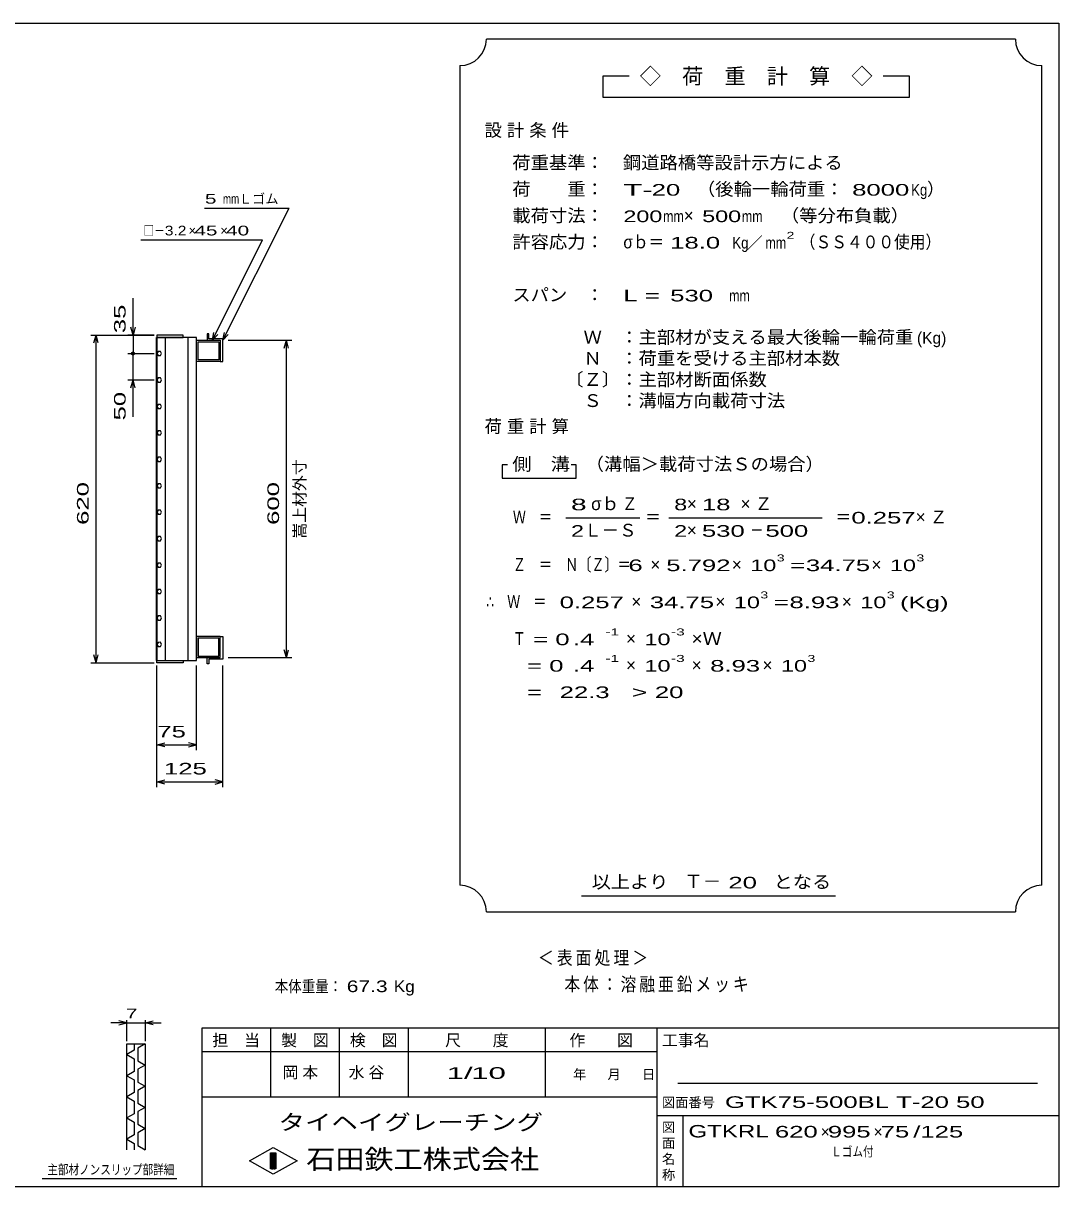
# Model space of a CAD drawing. Units: millimetres, scale not verified. Extents: x -1820 to 1731, y -1282 to 1054.
# Drawn here: x -227 to 1731, y -1146 to 1054 of the extents above; entities that cross this region are included whole.
import ezdxf
from ezdxf.enums import TextEntityAlignment as Align

# ---------------------------------------------------------------- set-up
doc = ezdxf.new("R2010")
doc.units = ezdxf.units.MM
doc.header["$LTSCALE"] = 10
for name, color, linetype, lineweight in [('0_2', 150, 'Continuous', 25), ('16', 3, 'Continuous', 25), ('22', 4, 'Continuous', 25), ('24', 2, 'Continuous', 25), ('32', 4, 'Continuous', 25)]:
    doc.layers.add(name, color=color, linetype=linetype, lineweight=lineweight)
doc.styles.add('ベクトル', font='')
doc.styles.get('ベクトル').set_extended_font_data('ベクトル')

msp = doc.modelspace()

# ---------------------------------------------------------------- linework, layer by layer
at = {"layer": '0_2'}
for p, q in [((-1729, 1053.5), (1731, 1053.5)), ((1731, 1053.5), (1731, -1146.5)), ((1731, -846.5), (111, -846.5)), ((111, -846.5), (111, -1146.5)), ((241, -846.5), (241, -976.5)), ((371, -976.5), (371, -846.5)), ((501, -846.5), (501, -976.5)), ((761, -976.5), (761, -846.5)), ((971, -846.5), (971, -1146.5)), ((971, -891.5), (111, -891.5)), ((1691, -951.5), (1011, -951.5)), ((111, -976.5), (971, -976.5)), ((971, -1011.5), (1731, -1011.5)), ((1021, -1146.5), (1021, -1011.5)), ((201, -1097.5), (246, -1072.5)), ((246, -1072.5), (291, -1097.5)), ((246, -1122.5), (201, -1097.5)), ((241, -1082.5), (251, -1082.5)), ((241, -1112.5), (241, -1082.5)), ((241, -1082.5), (243, -1082.5)), ((243, -1082.5), (243, -1112.5)), ((245, -1112.5), (245, -1082.5)), ((245, -1082.5), (247, -1082.5)), ((291, -1097.5), (246, -1122.5)), ((247, -1082.5), (247, -1112.5)), ((249, -1112.5), (249, -1082.5)), ((249, -1082.5), (251, -1082.5)), ((251, -1082.5), (251, -1112.5)), ((251, -1082.5), (251, -1112.5)), ((251, -1112.5), (241, -1112.5)), ((243, -1112.5), (245, -1112.5)), ((247, -1112.5), (249, -1112.5)), ((1731, -1146.5), (-1729, -1146.5))]:
    msp.add_line(p, q, dxfattribs=at)
at = {"layer": '16'}
for p, q in [((76, 464), (26, 464)), ((26, 464), (26, 459.5)), ((76, 459.5), (76, 464)), ((124, 466), (121, 466)), ((121, 466), (121, 454)), ((124, 457), (124, 466)), ((25.3, -151.5), (25.3, 459.5)), ((25.3, 459.5), (26, 459.5)), ((26, 459.5), (76, 459.5)), ((26, 459.5), (26, -151.5)), ((101, 459.5), (26, 459.5)), ((41.5, 459.5), (41.5, -151.5)), ((85.5, -151.5), (85.5, 459.5)), ((101, -151.5), (101, 459.5)), ((101, 454), (146, 454)), ((101, 414), (101, 454)), ((104, 451), (143, 451)), ((104, 417), (104, 451)), ((121, 454), (146, 454)), ((151, 457), (124, 457)), ((143, 451), (143, 417)), ((146, 454), (146, 414)), ((146, 454), (146, 414)), ((151, 414), (151, 457)), ((28.22, 432.88), (26, 428.96)), ((26, 428.96), (28.28, 425.09)), ((32.72, 432.91), (28.22, 432.88)), ((28.28, 425.09), (32.78, 425.12)), ((35, 429), (32.72, 432.91)), ((32.78, 425.12), (35, 429.04)), ((146, 414), (101, 414)), ((143, 417), (104, 417)), ((146, 414), (151, 414)), ((28.22, 382.88), (26, 378.96)), ((26, 378.96), (28.28, 375.09)), ((32.72, 382.91), (28.22, 382.88)), ((28.28, 375.09), (32.78, 375.12)), ((35, 379), (32.72, 382.91)), ((32.78, 375.12), (35, 379.04)), ((28.22, 332.88), (26, 328.96)), ((32.72, 332.91), (28.22, 332.88)), ((35, 329), (32.72, 332.91)), ((26, 328.96), (28.28, 325.09)), ((28.28, 325.09), (32.78, 325.12)), ((32.78, 325.12), (35, 329.04)), ((28.22, 282.88), (26, 278.96)), ((26, 278.96), (28.28, 275.09)), ((32.72, 282.91), (28.22, 282.88)), ((28.28, 275.09), (32.78, 275.12)), ((35, 279), (32.72, 282.91)), ((32.78, 275.12), (35, 279.04)), ((28.22, 232.88), (26, 228.96)), ((26, 228.96), (28.28, 225.09)), ((32.72, 232.91), (28.22, 232.88)), ((28.28, 225.09), (32.78, 225.12)), ((35, 229), (32.72, 232.91)), ((32.78, 225.12), (35, 229.04)), ((28.22, 182.88), (26, 178.96)), ((26, 178.96), (28.28, 175.09)), ((32.72, 182.91), (28.22, 182.88)), ((35, 179), (32.72, 182.91)), ((32.78, 175.12), (35, 179.04)), ((28.28, 175.09), (32.78, 175.12)), ((28.22, 132.88), (26, 128.96)), ((32.72, 132.91), (28.22, 132.88)), ((35, 129), (32.72, 132.91)), ((26, 128.96), (28.28, 125.09)), ((28.28, 125.09), (32.78, 125.12)), ((32.78, 125.12), (35, 129.04)), ((28.22, 82.88), (26, 78.96)), ((26, 78.96), (28.28, 75.09)), ((32.72, 82.91), (28.22, 82.88)), ((28.28, 75.09), (32.78, 75.12)), ((35, 79), (32.72, 82.91)), ((32.78, 75.12), (35, 79.04)), ((28.22, 32.88), (26, 28.96)), ((26, 28.96), (28.28, 25.09)), ((32.72, 32.91), (28.22, 32.88)), ((28.28, 25.09), (32.78, 25.12)), ((35, 29), (32.72, 32.91)), ((32.78, 25.12), (35, 29.04)), ((28.22, -17.12), (26, -21.04)), ((26, -21.04), (28.28, -24.91)), ((32.72, -17.09), (28.22, -17.12)), ((35, -21), (32.72, -17.09)), ((32.78, -24.88), (35, -20.96)), ((28.28, -24.91), (32.78, -24.88)), ((28.22, -67.12), (26, -71.04)), ((26, -71.04), (28.28, -74.91)), ((32.72, -67.09), (28.22, -67.12)), ((28.28, -74.91), (32.78, -74.88)), ((35, -71), (32.72, -67.09)), ((32.78, -74.88), (35, -70.96)), ((146, -106), (101, -106)), ((101, -106), (101, -146)), ((143, -109), (104, -109)), ((104, -109), (104, -143)), ((143, -143), (143, -109)), ((146, -146), (146, -106)), ((146, -106), (151, -106)), ((146, -146), (146, -106)), ((151, -106), (151, -149)), ((28.22, -117.12), (26, -121.04)), ((26, -121.04), (28.28, -124.91)), ((32.72, -117.09), (28.22, -117.12)), ((28.28, -124.91), (32.78, -124.88)), ((35, -121), (32.72, -117.09)), ((32.78, -124.88), (35, -120.96)), ((26, -151.5), (25.3, -151.5)), ((26, -151.5), (76, -151.5)), ((26, -156), (26, -151.5)), ((26, -151.5), (101, -151.5)), ((76, -151.5), (76, -156)), ((101, -146), (146, -146)), ((104, -143), (143, -143)), ((121, -158), (121, -146)), ((121, -146), (146, -146)), ((151, -149), (124, -149)), ((124, -149), (124, -158)), ((76, -156), (26, -156)), ((124, -158), (121, -158))]:
    msp.add_line(p, q, dxfattribs=at)
at = {"layer": '22'}
for p, q in [((116, 704), (276, 704)), ((151, 454), (276, 704)), ((-4, 644), (226, 644)), ((131, 454), (226, 644)), ((-19, 464), (-19, 534)), ((-99, 464), (21, 464)), ((-93, 449), (-89, 464)), ((-85, 449), (-89, 464)), ((-89, -156), (-89, 464)), ((21, 464), (-29, 464)), ((-19, 464), (-23, 479)), ((-15, 479), (-19, 464)), ((-19, 464), (-19, 429)), ((131, 454), (134, 468.6)), ((131, 454), (141, 465)), ((151, 454), (154, 468.6)), ((151, 454), (161, 465)), ((161, 454), (281, 454)), ((267, 439), (271, 454)), ((275, 439), (271, 454)), ((271, -146), (271, 454)), ((-29, 429), (21, 429)), ((-19, 379), (-19, 429)), ((-29, 379), (21, 379)), ((-23, 364), (-19, 379)), ((-15, 364), (-19, 379)), ((-19, 309), (-19, 379)), ((271, -146), (267, -131)), ((271, -146), (275, -131)), ((-89, -156), (-93, -141)), ((-89, -156), (-85, -141)), ((161, -146), (281, -146)), ((-99, -156), (21, -156)), ((26, -321), (26, -161)), ((26, -391), (26, -161)), ((101, -321), (101, -161)), ((151, -391), (151, -161)), ((26, -311), (41, -307)), ((101, -311), (86, -307)), ((41, -315), (26, -311)), ((26, -311), (101, -311)), ((86, -315), (101, -311)), ((26, -381), (41, -377)), ((41, -385), (26, -381)), ((26, -381), (151, -381)), ((151, -381), (136, -377)), ((136, -385), (151, -381))]:
    msp.add_line(p, q, dxfattribs=at)
msp.add_circle((-19, 429), 3, dxfattribs=at)
at = {"layer": '24', "color": 4}
for p, q in [((1649, 1023.5), (649, 1023.5)), ((599, 973.5), (599, -576.5)), ((1699, -576.5), (1699, 973.5)), ((919, 953.5), (869, 953.5)), ((869, 953.5), (869, 913.5)), ((1449, 953.5), (1399, 953.5)), ((1449, 913.5), (1449, 953.5)), ((869, 913.5), (1449, 913.5)), ((689, 218.5), (679, 218.5)), ((679, 218.5), (679, 193.5)), ((819, 218.5), (809, 218.5)), ((819, 193.5), (819, 218.5)), ((679, 193.5), (819, 193.5)), ((799, 118.5), (939, 118.5)), ((994, 118.5), (1284, 118.5)), ((829, -596.5), (1309, -596.5)), ((649, -626.5), (1649, -626.5))]:
    msp.add_line(p, q, dxfattribs=at)
for centre, start, end in [((599, 1023.5), 270, 0), ((1699, 1023.5), 180, 270), ((599, -626.5), 0, 90), ((1699, -626.5), 90, 180)]:
    msp.add_arc(centre, 50, start, end, dxfattribs=at)
at = {"layer": '32'}
for p, q in [((-31, -836.5), (-46, -832.5)), ((-31, -871.5), (-31, -831.5)), ((4, -831.5), (4, -871.5)), ((4, -836.5), (19, -832.5)), ((-31, -836.5), (-61, -836.5)), ((-46, -840.5), (-31, -836.5)), ((-31, -836.5), (4, -836.5)), ((19, -840.5), (4, -836.5)), ((4, -836.5), (34, -836.5)), ((-31, -876.5), (4, -876.5)), ((-31, -1076.5), (-31, -876.5)), ((-17, -876.5), (-17, -888.5)), ((4, -876.5), (-10, -884.5)), ((4, -876.5), (4, -1076.5)), ((-17, -888.5), (-31, -896.5)), ((-31, -896.5), (-17, -904.5)), ((-10, -884.5), (-10, -908.5)), ((-17, -904.5), (-17, -928.5)), ((-10, -908.5), (4, -916.5)), ((4, -916.5), (-10, -924.5)), ((-17, -928.5), (-31, -936.5)), ((-31, -936.5), (-17, -944.5)), ((-17, -944.5), (-17, -968.5)), ((-10, -924.5), (-10, -948.5)), ((-10, -948.5), (4, -956.5)), ((4, -956.5), (-10, -964.5)), ((-10, -964.5), (-10, -988.5)), ((-17, -968.5), (-31, -976.5)), ((-31, -976.5), (-17, -984.5)), ((-17, -984.5), (-17, -1008.5)), ((-10, -988.5), (4, -996.5)), ((-17, -1008.5), (-31, -1016.5)), ((4, -996.5), (-10, -1004.5)), ((-10, -1004.5), (-10, -1028.5)), ((-31, -1016.5), (-17, -1024.5)), ((-17, -1024.5), (-17, -1048.5)), ((-10, -1028.5), (4, -1036.5)), ((-17, -1048.5), (-31, -1056.5)), ((4, -1036.5), (-10, -1044.5)), ((-10, -1044.5), (-10, -1068.5)), ((-31, -1056.5), (-17, -1064.5)), ((-17, -1064.5), (-17, -1076.5)), ((-10, -1068.5), (4, -1076.5)), ((64, -1131.5), (-191, -1131.5))]:
    msp.add_line(p, q, dxfattribs=at)

# ---------------------------------------------------------------- texts
at = {"layer": '0_2', "style": 'ベクトル'}
for s, height, p in [('担\u3000当', 21.99, (131, -869.5)), ('製\u3000図', 21.99, (261, -869.5)), ('検\u3000図', 21.99, (391, -869.5)), ('尺\u3000\u3000度', 21.99, (571, -869.5)), ('作\u3000\u3000図', 21.99, (806, -869.5)), ('工事名', 21.99, (981, -869.5)), ('年', 18.33, (813, -934)), ('月', 18.33, (878, -934)), ('日', 18.33, (943, -934)), ('図面番号', 18.33, (981, -987)), ('図', 18.33, (981, -1034)), ('面', 18.33, (981, -1064)), ('名', 18.33, (981, -1094)), ('称', 18.33, (981, -1124))]:
    msp.add_text(s, height=height, dxfattribs=at).set_placement(p, align=Align.MIDDLE_LEFT)
at = {"layer": '0_2', "color": 222, "style": 'ベクトル'}
for s, height, width, p in [('タイヘイグレーチング', 29.33, 1.25, (256, -1024.5)), ('石田鉄工株式会社', 36.66, 1.1, (308.5, -1094.5))]:
    msp.add_text(s, height=height, dxfattribs=dict(at, width=width)).set_placement(p, align=Align.MIDDLE_LEFT)
at = {"layer": '22', "color": 2, "style": 'ベクトル'}
for s, height, width, p in [(' 5 ', 18.33, 1.6, (106, 721.5)), ('mm', 18.33, 0.75, (151, 721.5)), ('□－', 18.33, 0.8, (1, 661.5)), ('3.2', 18.33, 1.2, (41, 661.5)), (' 45 ', 18.33, 1.6, (86, 661.5)), (' 40 ', 18.33, 1.6, (146, 661.5)), (' 75 ', 21.99, 1.65, (13.5, -286)), (' 125 ', 21.99, 1.65, (26, -356)), ('本体重量：', 21.99, 0.85, (249, -767.5)), (' 67.3', 21.99, 1.35, (374, -767.5)), ('Kg', 21.99, 1.1, (474, -767.5)), ('1/', 21.99, 2, (574, -931.5)), (' 10 ', 21.99, 2, (604, -931.5)), ('GTK75-500BL T-20 50           ', 21.99, 1.65, (1100, -986.5)), ('GTKRL', 23.46, 1.45, (1031, -1041.5)), (' 620 ', 21.99, 1.65, (1181, -1042.5)), (' 995 ', 21.99, 1.65, (1281, -1042.5)), (' 75 ', 21.99, 1.65, (1381, -1042.5)), ('/', 21.99, 1.65, (1456, -1042.5)), (' 125 ', 21.99, 1.65, (1456, -1042.5)), ('Ｌゴム付', 18.33, 0.8, (1301, -1080))]:
    msp.add_text(s, height=height, dxfattribs=dict(at, width=width)).set_placement(p, align=Align.MIDDLE_LEFT)
for s, height, p in [('Ｌゴム', 18.33, (181, 721.5)), ('×', 18.33, (86, 661.5)), ('×', 18.33, (146, 661.5)), ('×', 21.99, (1281, -1042.5)), ('×', 21.99, (1381, -1042.5))]:
    msp.add_text(s, height=height, dxfattribs=at).set_placement(p, align=Align.MIDDLE_LEFT)
at = {"layer": '22', "color": 2, "style": 'ベクトル', "width": 1.65}
for s, p in [(' 35 ', (-44, 454)), (' 50 ', (-44, 289)), (' 620 ', (-114, 91.5)), (' 600', (246, 91.5))]:
    msp.add_text(s, height=21.99, rotation=90, dxfattribs=at).set_placement(p, align=Align.MIDDLE_LEFT)
at = {"layer": '22', "color": 2, "style": 'ベクトル'}
msp.add_text('嵩上材外寸', height=21.99, rotation=90, dxfattribs=at).set_placement((296, 79), align=Align.MIDDLE_LEFT)
at = {"layer": '22', "color": 2, "attachment_point": 4, "style": 'ベクトル'}
for s, insert, char_height in [('\\T1.2;\\W0.85;＜表面処理＞', (746.5, -715), 25.66), ('\\T1.19;\\W0.85;本体：溶融亜鉛メッキ', (796.5, -765), 25.66), ('\\T1.25;岡本\u3000', (263.5, -931.5), 21.99), ('\\T1.25;水谷\u3000', (388.5, -931.5), 21.99)]:
    msp.add_mtext(s, dxfattribs=dict(at, insert=insert, char_height=char_height))
at = {"layer": '24', "style": 'ベクトル'}
for s, height, p in [('◇\u3000荷\u3000重\u3000計\u3000算\u3000◇', 29.33, (939, 953.5)), ('）', 24.19, (1482, 740)), ('×', 24.19, (1022, 690)), ('／', 21.99, (1141.5, 638.5)), ('(Kg)', 21.99, (1463, 458.5)), ('σｂ', 24.19, (847, 145)), ('×', 24.19, (1028, 145)), ('Ｌ－Ｓ', 24.19, (834, 95)), ('×', 24.19, (1028, 95)), ('×', 24.19, (959, 30)), ('×', 24.19, (1113, 30)), ('×', 24.19, (1377, 30)), ('×', 24.19, (923, -40)), ('×', 24.19, (1082, -40)), ('×', 24.19, (1321, -40)), ('×', 24.19, (913, -110)), ('×', 24.19, (913, -160)), ('×', 24.19, (1037, -160)), ('×', 24.19, (1171, -160)), ('Ｔ－', 25.66, (1023, -569))]:
    msp.add_text(s, height=height, dxfattribs=at).set_placement(p, align=Align.MIDDLE_LEFT)
for s, height, width, p in [('荷重基準：\u3000', 24.19, 1.05, (698, 790)), ('鋼道路橋等設計示方による', 24.19, 1.05, (907, 790)), ('荷\u3000\u3000重：\u3000', 24.19, 1.05, (698, 740)), ('T-', 21.99, 2, (908, 738.5)), (' 20 ', 21.99, 1.65, (948, 738.5)), ('（後輪一輪荷重：', 24.19, 1.05, (1047, 740)), (' 8000', 21.99, 1.65, (1327, 738.5)), ('Kg', 21.99, 0.85, (1452, 738.5)), ('載荷寸法：\u3000', 24.19, 1.05, (698, 690)), ('\u3000（等分布負載）', 24.19, 1.05, (1171, 690)), ('200', 21.99, 1.5, (908, 688.5)), ('mm', 21.99, 0.8, (983, 688.5)), ('500', 21.99, 1.5, (1057, 688.5)), ('mm', 21.99, 0.8, (1132, 688.5)), ('許容応力：\u3000', 24.19, 1.05, (698, 640)), ('σｂ＝', 24.19, 0.9, (908, 640)), (' 18.0', 21.99, 1.65, (983, 638.5)), ('Kg', 21.99, 0.85, (1114, 638.5)), ('mm', 21.99, 0.8, (1176.5, 638.5)), ('2', 13.2, 1.5, (1216.5, 652.5)), ('（ＳＳ４００使用）', 24.19, 0.9, (1241.5, 640)), ('スパン\u3000：\u3000', 24.19, 1.05, (698, 540)), ('L =', 21.99, 1.65, (908, 538.5)), (' 530 ', 21.99, 1.65, (983, 538.5)), ('mm', 21.99, 0.8, (1108, 538.5)), ('\u3000Ｗ\u3000：主部材が支える最大後輪一輪荷重', 24.19, 1.05, (798, 460)), ('\u3000Ｎ\u3000：荷重を受ける主部材本数', 24.19, 1.05, (798, 420)), ('〔Ｚ〕：主部材断面係数', 24.19, 1.05, (798, 380)), ('\u3000Ｓ\u3000：溝幅方向載荷寸法', 24.19, 1.05, (798, 340)), ('側\u3000溝', 24.19, 1.1, (698, 220)), ('\u3000（溝幅＞載荷寸法Ｓの場合）', 24.19, 1.05, (802, 220)), ('8', 21.99, 1.8, (809, 143.5)), ('Ｚ', 24.19, 0.9, (905, 145)), ('8', 21.99, 1.5, (1004, 143.5)), (' 18 ', 21.99, 1.65, (1043, 143.5)), ('Ｗ\u3000＝', 24.19, 0.75, (699, 120)), ('＝', 24.19, 0.9, (949, 120)), ('＝', 24.19, 0.9, (1309, 120)), ('0.257', 21.99, 1.65, (1339, 118.5)), ('2', 21.99, 1.5, (809, 93.5)), ('2', 21.99, 1.5, (1004, 93.5)), (' 530 ', 21.99, 1.65, (1043, 93.5)), ('－', 24.19, 0.75, (1148, 95)), (' 500 ', 21.99, 1.65, (1163, 93.5)), ('Ｚ\u3000＝\u3000Ｎ〔Ｚ〕＝', 24.19, 0.75, (699, 30)), ('3', 13.2, 1.5, (1198, 42.5)), ('3', 13.2, 1.5, (1462, 42.5)), (' 6 ', 21.99, 1.65, (904, 28.5)), ('5.792', 21.99, 1.65, (989, 28.5)), ('10', 21.99, 1.5, (1148, 28.5)), ('=', 21.99, 1.7, (1223, 28.5)), ('34.75', 21.99, 1.65, (1253, 28.5)), ('10', 21.99, 1.5, (1412, 28.5)), ('3', 13.2, 1.5, (1167, -27.5)), ('3', 13.2, 1.5, (1406, -27.5)), ('∴\u3000Ｗ\u3000＝', 24.19, 0.75, (649, -40)), (' 0.257', 21.99, 1.65, (774, -41.5)), ('34.75', 21.99, 1.65, (958, -41.5)), ('10', 21.99, 1.5, (1117, -41.5)), ('=', 21.99, 1.7, (1192, -41.5)), ('8.93', 21.99, 1.65, (1222, -41.5)), ('10', 21.99, 1.5, (1356, -41.5)), ('(Kg)', 21.99, 1.65, (1431, -41.5)), ('Ｔ', 24.19, 0.75, (699, -110)), (' = 0', 21.99, 1.65, (724, -111.5)), (' .4 ', 21.99, 1.65, (799, -111.5)), ('-1', 13.2, 1.65, (874, -97.5)), ('10', 21.99, 1.5, (948, -111.5)), ('-3', 13.2, 1.65, (998, -97.5)), ('×Ｗ', 24.19, 1.1, (1037, -110)), ('  = 0', 21.99, 1.65, (699, -161.5)), (' .4 ', 21.99, 1.65, (799, -161.5)), ('-1', 13.2, 1.65, (874, -147.5)), ('10', 21.99, 1.5, (948, -161.5)), ('-3', 13.2, 1.65, (998, -147.5)), ('8.93', 21.99, 1.65, (1072, -161.5)), ('10', 21.99, 1.5, (1206, -161.5)), ('3', 13.2, 1.5, (1256, -147.5)), ('  =', 21.99, 1.65, (699, -211.5)), (' 22.3', 21.99, 1.65, (774, -211.5)), ('>', 21.99, 1.7, (924, -211.5)), (' 20 ', 21.99, 1.65, (954, -211.5)), ('以上より\u3000', 24.19, 1.1, (848, -570)), (' 20 ', 21.99, 1.65, (1093, -571.5)), ('となる', 24.19, 1.1, (1192, -570))]:
    msp.add_text(s, height=height, dxfattribs=dict(at, width=width)).set_placement(p, align=Align.MIDDLE_LEFT)
at = {"layer": '24', "char_height": 24.19, "attachment_point": 4, "style": 'ベクトル'}
for s, insert in [('\\T1.28;設計条件', (645.5, 850)), ('\\T1.28;荷重計算', (645.5, 290)), ('\\T1.42;×Ｚ', (1129.5, 145)), ('\\T1.42;×Ｚ', (1460.5, 120))]:
    msp.add_mtext(s, dxfattribs=dict(at, insert=insert))
at = {"layer": '32', "color": 2, "style": 'ベクトル'}
for s, width, p in [(' 7 ', 1.6, (-43.5, -819)), ('主部材ノンスリップ部詳細', 0.8, (-181, -1114))]:
    msp.add_text(s, height=18.33, dxfattribs=dict(at, width=width)).set_placement(p, align=Align.MIDDLE_LEFT)

doc.saveas('drawing.dxf')
